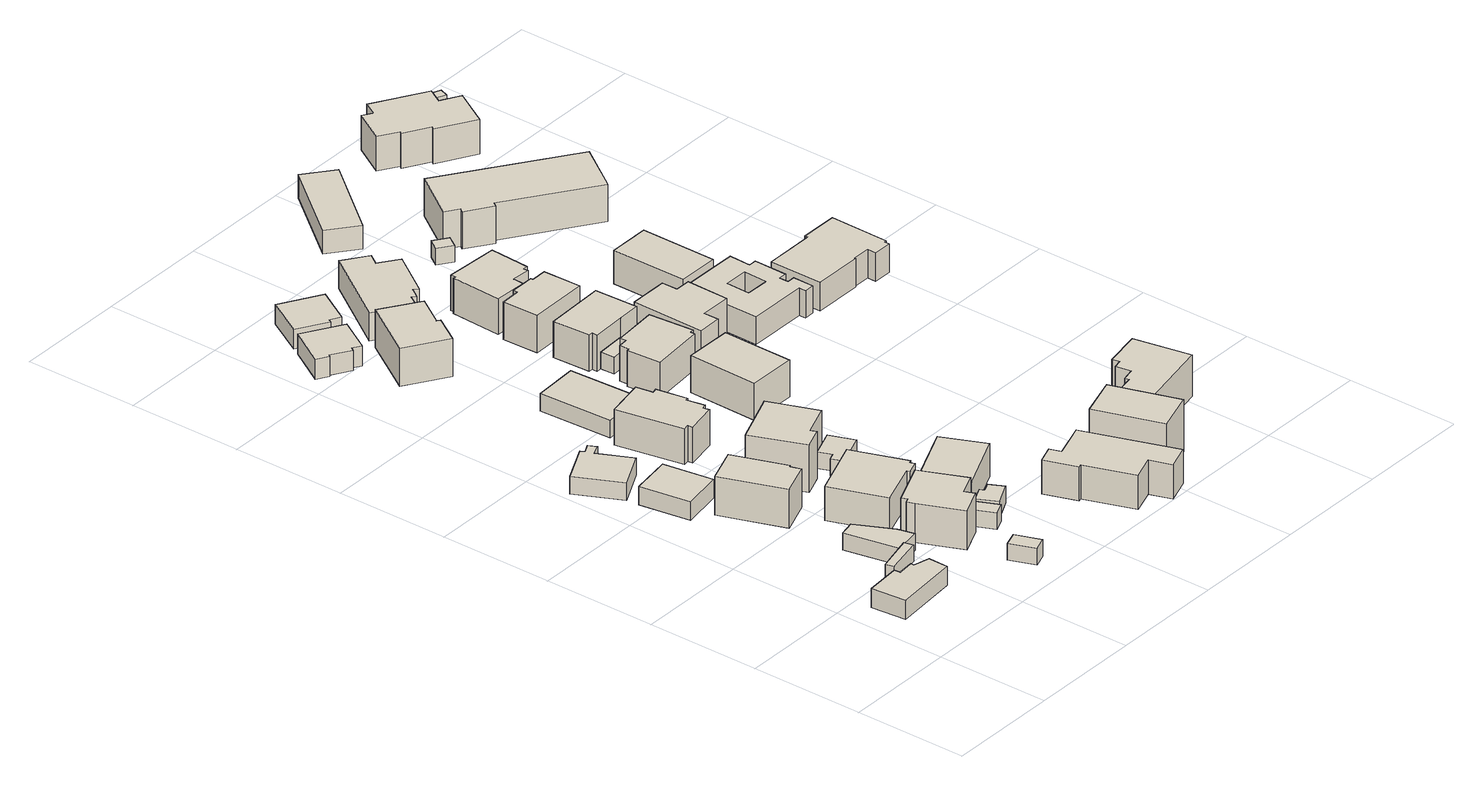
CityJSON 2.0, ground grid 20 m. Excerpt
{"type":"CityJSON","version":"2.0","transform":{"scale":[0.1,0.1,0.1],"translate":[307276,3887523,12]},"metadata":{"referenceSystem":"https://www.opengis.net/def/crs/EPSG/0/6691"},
"CityObjects":{
"building1":{"type":"Building","attributes":{"class":"3001","measuredHeight":2,"BuildingIDAttribute.prefecture":"22","BuildingIDAttribute.city":"22203","BuildingDetailAttribute.surveyYear":2015,"BuildingRiverFloodingRiskAttribute.description":"3","BuildingRiverFloodingRiskAttribute.rankOrg":"1","BuildingRiverFloodingRiskAttribute.depth":0.117,"BuildingRiverFloodingRiskAttribute.adminType":"1","BuildingRiverFloodingRiskAttribute.scale":"2","BuildingRiverFloodingRiskAttribute.duration":2.27},"geometry":[{"type":"Solid","lod":"1","boundaries":[[[[0,1,2,3,4,5,6,7]],[[6,8,9,7]],[[5,10,8,6]],[[4,11,10,5]],[[3,12,11,4]],[[2,13,12,3]],[[1,14,13,2]],[[0,15,14,1]],[[7,9,15,0]],[[8,10,11,12,13,14,15,9]]]]}]},
"building2":{"type":"Building","attributes":{"class":"3003","measuredHeight":2,"BuildingIDAttribute.prefecture":"22","BuildingIDAttribute.city":"22203","BuildingDetailAttribute.surveyYear":2015,"BuildingRiverFloodingRiskAttribute.description":"3","BuildingRiverFloodingRiskAttribute.rankOrg":"1","BuildingRiverFloodingRiskAttribute.depth":0.361,"BuildingRiverFloodingRiskAttribute.adminType":"1","BuildingRiverFloodingRiskAttribute.scale":"2","BuildingRiverFloodingRiskAttribute.duration":4.58},"geometry":[{"type":"Solid","lod":"1","boundaries":[[[[16,17,18,19]],[[18,20,21,19]],[[17,22,20,18]],[[16,23,22,17]],[[19,21,23,16]],[[20,22,23,21]]]]}]},
"building3":{"type":"Building","attributes":{"class":"3003","measuredHeight":2,"BuildingIDAttribute.prefecture":"22","BuildingIDAttribute.city":"22203","BuildingDetailAttribute.surveyYear":2015,"BuildingRiverFloodingRiskAttribute.description":"3","BuildingRiverFloodingRiskAttribute.rankOrg":"2","BuildingRiverFloodingRiskAttribute.depth":1.12,"BuildingRiverFloodingRiskAttribute.adminType":"1","BuildingRiverFloodingRiskAttribute.scale":"1","BuildingRiverFloodingRiskAttribute.duration":0},"geometry":[{"type":"Solid","lod":"1","boundaries":[[[[24,25,26,27,28]],[[27,29,30,28]],[[26,31,29,27]],[[25,32,31,26]],[[24,33,32,25]],[[28,30,33,24]],[[29,31,32,33,30]]]]}]},
"building4":{"type":"Building","attributes":{"class":"3001","measuredHeight":2,"BuildingIDAttribute.prefecture":"22","BuildingIDAttribute.city":"22203","BuildingDetailAttribute.surveyYear":2015,"BuildingRiverFloodingRiskAttribute.description":"3","BuildingRiverFloodingRiskAttribute.rankOrg":"2","BuildingRiverFloodingRiskAttribute.depth":0.754,"BuildingRiverFloodingRiskAttribute.adminType":"1","BuildingRiverFloodingRiskAttribute.scale":"1","BuildingRiverFloodingRiskAttribute.duration":0.867},"geometry":[{"type":"Solid","lod":"1","boundaries":[[[[34,35,36,37]],[[36,38,39,37]],[[35,40,38,36]],[[34,41,40,35]],[[37,39,41,34]],[[38,40,41,39]]]]}]},
"building5":{"type":"Building","attributes":{"class":"3001","measuredHeight":2,"BuildingIDAttribute.prefecture":"22","BuildingIDAttribute.city":"22203","BuildingDetailAttribute.surveyYear":2015,"BuildingRiverFloodingRiskAttribute.description":"3","BuildingRiverFloodingRiskAttribute.rankOrg":"2","BuildingRiverFloodingRiskAttribute.depth":0.732,"BuildingRiverFloodingRiskAttribute.adminType":"1","BuildingRiverFloodingRiskAttribute.scale":"1","BuildingRiverFloodingRiskAttribute.duration":0.883},"geometry":[{"type":"Solid","lod":"1","boundaries":[[[[42,43,44,45,46,47,48,49]],[[48,50,51,49]],[[47,52,50,48]],[[46,53,52,47]],[[45,54,53,46]],[[44,55,54,45]],[[43,56,55,44]],[[42,57,56,43]],[[49,51,57,42]],[[50,52,53,54,55,56,57,51]]]]}]},
"building6":{"type":"Building","attributes":{"class":"3001","measuredHeight":2,"BuildingIDAttribute.prefecture":"22","BuildingIDAttribute.city":"22203","BuildingDetailAttribute.surveyYear":2015,"BuildingRiverFloodingRiskAttribute.description":"3","BuildingRiverFloodingRiskAttribute.rankOrg":"2","BuildingRiverFloodingRiskAttribute.depth":0.672,"BuildingRiverFloodingRiskAttribute.adminType":"1","BuildingRiverFloodingRiskAttribute.scale":"1","BuildingRiverFloodingRiskAttribute.duration":0.867},"geometry":[{"type":"Solid","lod":"1","boundaries":[[[[58,59,60,61,62,63]],[[62,64,65,63]],[[61,66,64,62]],[[60,67,66,61]],[[59,68,67,60]],[[58,69,68,59]],[[63,65,69,58]],[[64,66,67,68,69,65]]]]}]},
"building7":{"type":"Building","attributes":{"class":"3003","measuredHeight":2,"BuildingIDAttribute.prefecture":"22","BuildingIDAttribute.city":"22203","BuildingDetailAttribute.surveyYear":2015,"BuildingRiverFloodingRiskAttribute.description":"3","BuildingRiverFloodingRiskAttribute.rankOrg":"2","BuildingRiverFloodingRiskAttribute.depth":1,"BuildingRiverFloodingRiskAttribute.adminType":"1","BuildingRiverFloodingRiskAttribute.scale":"1","BuildingRiverFloodingRiskAttribute.duration":2.27},"geometry":[{"type":"Solid","lod":"1","boundaries":[[[[70,71,72,73]],[[72,74,75,73]],[[71,76,74,72]],[[70,77,76,71]],[[73,75,77,70]],[[74,76,77,75]]]]}]},
"building8":{"type":"Building","attributes":{"class":"3001","measuredHeight":2,"BuildingIDAttribute.prefecture":"22","BuildingIDAttribute.city":"22203","BuildingDetailAttribute.surveyYear":2015,"BuildingRiverFloodingRiskAttribute.description":"3","BuildingRiverFloodingRiskAttribute.rankOrg":"2","BuildingRiverFloodingRiskAttribute.depth":0.743,"BuildingRiverFloodingRiskAttribute.adminType":"1","BuildingRiverFloodingRiskAttribute.scale":"1","BuildingRiverFloodingRiskAttribute.duration":1.32},"geometry":[{"type":"Solid","lod":"1","boundaries":[[[[78,79,80,81,82,83,84,85,86]],[[85,87,88,86]],[[84,89,87,85]],[[83,90,89,84]],[[82,91,90,83]],[[81,92,91,82]],[[80,93,92,81]],[[79,94,93,80]],[[78,95,94,79]],[[86,88,95,78]],[[87,89,90,91,92,93,94,95,88]]]]}]},
"building9":{"type":"Building","attributes":{"class":"3001","measuredHeight":2,"BuildingIDAttribute.prefecture":"22","BuildingIDAttribute.city":"22203","BuildingDetailAttribute.surveyYear":2015,"BuildingRiverFloodingRiskAttribute.description":"3","BuildingRiverFloodingRiskAttribute.rankOrg":"2","BuildingRiverFloodingRiskAttribute.depth":0.607,"BuildingRiverFloodingRiskAttribute.adminType":"1","BuildingRiverFloodingRiskAttribute.scale":"1","BuildingRiverFloodingRiskAttribute.duration":0},"geometry":[{"type":"Solid","lod":"1","boundaries":[[[[96,97,98,99,100,101,102,103]],[[102,104,105,103]],[[101,106,104,102]],[[100,107,106,101]],[[99,108,107,100]],[[98,109,108,99]],[[97,110,109,98]],[[96,111,110,97]],[[103,105,111,96]],[[104,106,107,108,109,110,111,105]]]]}]},
"building10":{"type":"Building","attributes":{"class":"3003","measuredHeight":2,"BuildingIDAttribute.prefecture":"22","BuildingIDAttribute.city":"22203","BuildingDetailAttribute.surveyYear":2015,"BuildingRiverFloodingRiskAttribute.description":"3","BuildingRiverFloodingRiskAttribute.rankOrg":"2","BuildingRiverFloodingRiskAttribute.depth":0.768,"BuildingRiverFloodingRiskAttribute.adminType":"1","BuildingRiverFloodingRiskAttribute.scale":"1","BuildingRiverFloodingRiskAttribute.duration":1.32},"geometry":[{"type":"Solid","lod":"1","boundaries":[[[[112,113,114,115]],[[114,116,117,115]],[[113,118,116,114]],[[112,119,118,113]],[[115,117,119,112]],[[116,118,119,117]]]]}]},
"building11":{"type":"Building","attributes":{"class":"3001","measuredHeight":2,"BuildingIDAttribute.prefecture":"22","BuildingIDAttribute.city":"22203","BuildingDetailAttribute.surveyYear":2015,"BuildingRiverFloodingRiskAttribute.description":"3","BuildingRiverFloodingRiskAttribute.rankOrg":"2","BuildingRiverFloodingRiskAttribute.depth":0.876,"BuildingRiverFloodingRiskAttribute.adminType":"1","BuildingRiverFloodingRiskAttribute.scale":"1","BuildingRiverFloodingRiskAttribute.duration":0.867},"geometry":[{"type":"Solid","lod":"1","boundaries":[[[[120,121,122,123,124,125]],[[124,126,127,125]],[[123,128,126,124]],[[122,129,128,123]],[[121,130,129,122]],[[120,131,130,121]],[[125,127,131,120]],[[126,128,129,130,131,127]]]]}]},
"building12":{"type":"Building","attributes":{"class":"3001","measuredHeight":2,"BuildingIDAttribute.prefecture":"22","BuildingIDAttribute.city":"22203","BuildingDetailAttribute.surveyYear":2015,"BuildingRiverFloodingRiskAttribute.description":"3","BuildingRiverFloodingRiskAttribute.rankOrg":"2","BuildingRiverFloodingRiskAttribute.depth":0.719,"BuildingRiverFloodingRiskAttribute.adminType":"1","BuildingRiverFloodingRiskAttribute.scale":"1","BuildingRiverFloodingRiskAttribute.duration":0.883},"geometry":[{"type":"Solid","lod":"1","boundaries":[[[[132,133,134,135,136,137,138,139,140,141,142,143]],[[142,144,145,143]],[[141,146,144,142]],[[140,147,146,141]],[[139,148,147,140]],[[138,149,148,139]],[[137,150,149,138]],[[136,151,150,137]],[[135,152,151,136]],[[134,153,152,135]],[[133,154,153,134]],[[132,155,154,133]],[[143,145,155,132]],[[144,146,147,148,149,150,151,152,153,154,155,145]]]]}]},
"building13":{"type":"Building","attributes":{"class":"3001","measuredHeight":2,"BuildingIDAttribute.prefecture":"22","BuildingIDAttribute.city":"22203","BuildingDetailAttribute.surveyYear":2015,"BuildingRiverFloodingRiskAttribute.description":"3","BuildingRiverFloodingRiskAttribute.rankOrg":"2","BuildingRiverFloodingRiskAttribute.depth":0.788,"BuildingRiverFloodingRiskAttribute.adminType":"1","BuildingRiverFloodingRiskAttribute.scale":"1","BuildingRiverFloodingRiskAttribute.duration":1.32},"geometry":[{"type":"Solid","lod":"1","boundaries":[[[[156,157,158,159,160,161]],[[160,162,163,161]],[[159,164,162,160]],[[158,165,164,159]],[[157,166,165,158]],[[156,167,166,157]],[[161,163,167,156]],[[162,164,165,166,167,163]]]]}]},
"building14":{"type":"Building","attributes":{"class":"3001","measuredHeight":2,"BuildingIDAttribute.prefecture":"22","BuildingIDAttribute.city":"22203","BuildingDetailAttribute.surveyYear":2015,"BuildingRiverFloodingRiskAttribute.description":"3","BuildingRiverFloodingRiskAttribute.rankOrg":"2","BuildingRiverFloodingRiskAttribute.depth":0.847,"BuildingRiverFloodingRiskAttribute.adminType":"1","BuildingRiverFloodingRiskAttribute.scale":"1","BuildingRiverFloodingRiskAttribute.duration":1.17},"geometry":[{"type":"Solid","lod":"1","boundaries":[[[[168,169,170,171,172,173,174,175]],[[174,176,177,175]],[[173,178,176,174]],[[172,179,178,173]],[[171,180,179,172]],[[170,181,180,171]],[[169,182,181,170]],[[168,183,182,169]],[[175,177,183,168]],[[176,178,179,180,181,182,183,177]]]]}]},
"building15":{"type":"Building","attributes":{"class":"3001","measuredHeight":2,"BuildingIDAttribute.prefecture":"22","BuildingIDAttribute.city":"22203","BuildingDetailAttribute.surveyYear":2015,"BuildingRiverFloodingRiskAttribute.description":"3","BuildingRiverFloodingRiskAttribute.rankOrg":"2","BuildingRiverFloodingRiskAttribute.depth":1.01,"BuildingRiverFloodingRiskAttribute.adminType":"1","BuildingRiverFloodingRiskAttribute.scale":"1","BuildingRiverFloodingRiskAttribute.duration":1.32},"geometry":[{"type":"Solid","lod":"1","boundaries":[[[[184,185,186,187]],[[186,188,189,187]],[[185,190,188,186]],[[184,191,190,185]],[[187,189,191,184]],[[188,190,191,189]]]]}]},
"building16":{"type":"Building","attributes":{"class":"3001","measuredHeight":2,"BuildingIDAttribute.prefecture":"22","BuildingIDAttribute.city":"22203","BuildingDetailAttribute.surveyYear":2015,"BuildingRiverFloodingRiskAttribute.description":"3","BuildingRiverFloodingRiskAttribute.rankOrg":"2","BuildingRiverFloodingRiskAttribute.depth":0.748,"BuildingRiverFloodingRiskAttribute.adminType":"1","BuildingRiverFloodingRiskAttribute.scale":"1","BuildingRiverFloodingRiskAttribute.duration":0.683},"geometry":[{"type":"Solid","lod":"1","boundaries":[[[[192,193,194,195]],[[194,196,197,195]],[[193,198,196,194]],[[192,199,198,193]],[[195,197,199,192]],[[196,198,199,197]]]]}]},
"building17":{"type":"Building","attributes":{"class":"3003","measuredHeight":2,"BuildingIDAttribute.prefecture":"22","BuildingIDAttribute.city":"22203","BuildingDetailAttribute.surveyYear":2015,"BuildingRiverFloodingRiskAttribute.description":"3","BuildingRiverFloodingRiskAttribute.rankOrg":"2","BuildingRiverFloodingRiskAttribute.depth":1.01,"BuildingRiverFloodingRiskAttribute.adminType":"1","BuildingRiverFloodingRiskAttribute.scale":"1","BuildingRiverFloodingRiskAttribute.duration":1.33},"geometry":[{"type":"Solid","lod":"1","boundaries":[[[[200,201,202,203,204,205]],[[204,206,207,205]],[[203,208,206,204]],[[202,209,208,203]],[[201,210,209,202]],[[200,211,210,201]],[[205,207,211,200]],[[206,208,209,210,211,207]]]]}]},
"building18":{"type":"Building","attributes":{"class":"3001","measuredHeight":2,"BuildingIDAttribute.prefecture":"22","BuildingIDAttribute.city":"22203","BuildingDetailAttribute.surveyYear":2015,"BuildingRiverFloodingRiskAttribute.description":"3","BuildingRiverFloodingRiskAttribute.rankOrg":"2","BuildingRiverFloodingRiskAttribute.depth":0.835,"BuildingRiverFloodingRiskAttribute.adminType":"1","BuildingRiverFloodingRiskAttribute.scale":"1","BuildingRiverFloodingRiskAttribute.duration":1.17},"geometry":[{"type":"Solid","lod":"1","boundaries":[[[[212,213,214,215,216,217]],[[216,218,219,217]],[[215,220,218,216]],[[214,221,220,215]],[[213,222,221,214]],[[212,223,222,213]],[[217,219,223,212]],[[218,220,221,222,223,219]]]]}]},
"building19":{"type":"Building","attributes":{"class":"3001","measuredHeight":2,"BuildingIDAttribute.prefecture":"22","BuildingIDAttribute.city":"22203","BuildingDetailAttribute.surveyYear":2015,"BuildingRiverFloodingRiskAttribute.description":"3","BuildingRiverFloodingRiskAttribute.rankOrg":"2","BuildingRiverFloodingRiskAttribute.depth":0.84,"BuildingRiverFloodingRiskAttribute.adminType":"1","BuildingRiverFloodingRiskAttribute.scale":"1","BuildingRiverFloodingRiskAttribute.duration":1.1},"geometry":[{"type":"Solid","lod":"1","boundaries":[[[[224,225,226,227,228,229]],[[228,230,231,229]],[[227,232,230,228]],[[226,233,232,227]],[[225,234,233,226]],[[224,235,234,225]],[[229,231,235,224]],[[230,232,233,234,235,231]]]]}]},
"building20":{"type":"Building","attributes":{"class":"3001","measuredHeight":2,"BuildingIDAttribute.prefecture":"22","BuildingIDAttribute.city":"22203","BuildingDetailAttribute.surveyYear":2015,"BuildingRiverFloodingRiskAttribute.description":"3","BuildingRiverFloodingRiskAttribute.rankOrg":"2","BuildingRiverFloodingRiskAttribute.depth":0.691,"BuildingRiverFloodingRiskAttribute.adminType":"1","BuildingRiverFloodingRiskAttribute.scale":"1","BuildingRiverFloodingRiskAttribute.duration":0.383},"geometry":[{"type":"Solid","lod":"1","boundaries":[[[[236,237,238,239,240,241,242,243,244,245]],[[244,246,247,245]],[[243,248,246,244]],[[242,249,248,243]],[[241,250,249,242]],[[240,251,250,241]],[[239,252,251,240]],[[238,253,252,239]],[[237,254,253,238]],[[236,255,254,237]],[[245,247,255,236]],[[246,248,249,250,251,252,253,254,255,247]]]]}]},
"building21":{"type":"Building","attributes":{"class":"3001","measuredHeight":2,"BuildingIDAttribute.prefecture":"22","BuildingIDAttribute.city":"22203","BuildingDetailAttribute.surveyYear":2015,"BuildingRiverFloodingRiskAttribute.description":"3","BuildingRiverFloodingRiskAttribute.rankOrg":"2","BuildingRiverFloodingRiskAttribute.depth":0.711,"BuildingRiverFloodingRiskAttribute.adminType":"1","BuildingRiverFloodingRiskAttribute.scale":"1","BuildingRiverFloodingRiskAttribute.duration":0.95},"geometry":[{"type":"Solid","lod":"1","boundaries":[[[[256,257,258,259]],[[258,260,261,259]],[[257,262,260,258]],[[256,263,262,257]],[[259,261,263,256]],[[260,262,263,261]]]]}]},
"building22":{"type":"Building","attributes":{"class":"3001","measuredHeight":2,"BuildingIDAttribute.prefecture":"22","BuildingIDAttribute.city":"22203","BuildingDetailAttribute.surveyYear":2015,"BuildingRiverFloodingRiskAttribute.description":"3","BuildingRiverFloodingRiskAttribute.rankOrg":"2","BuildingRiverFloodingRiskAttribute.depth":0.684,"BuildingRiverFloodingRiskAttribute.adminType":"1","BuildingRiverFloodingRiskAttribute.scale":"1","BuildingRiverFloodingRiskAttribute.duration":1.07},"geometry":[{"type":"Solid","lod":"1","boundaries":[[[[264,265,266,267,268,269,270,271,272,273]],[[272,274,275,273]],[[271,276,274,272]],[[270,277,276,271]],[[269,278,277,270]],[[268,279,278,269]],[[267,280,279,268]],[[266,281,280,267]],[[265,282,281,266]],[[264,283,282,265]],[[273,275,283,264]],[[274,276,277,278,279,280,281,282,283,275]]]]}]},
"building23":{"type":"Building","attributes":{"class":"3003","measuredHeight":2,"BuildingIDAttribute.prefecture":"22","BuildingIDAttribute.city":"22203","BuildingDetailAttribute.surveyYear":2015,"BuildingRiverFloodingRiskAttribute.description":"3","BuildingRiverFloodingRiskAttribute.rankOrg":"1","BuildingRiverFloodingRiskAttribute.depth":0.495,"BuildingRiverFloodingRiskAttribute.adminType":"1","BuildingRiverFloodingRiskAttribute.scale":"1","BuildingRiverFloodingRiskAttribute.duration":1.07},"geometry":[{"type":"Solid","lod":"1","boundaries":[[[[284,285,286,287]],[[286,288,289,287]],[[285,290,288,286]],[[284,291,290,285]],[[287,289,291,284]],[[288,290,291,289]]]]}]},
"building24":{"type":"Building","attributes":{"class":"3001","measuredHeight":2,"BuildingIDAttribute.prefecture":"22","BuildingIDAttribute.city":"22203","BuildingDetailAttribute.surveyYear":2015,"BuildingRiverFloodingRiskAttribute.description":"3","BuildingRiverFloodingRiskAttribute.rankOrg":"2","BuildingRiverFloodingRiskAttribute.depth":0.811,"BuildingRiverFloodingRiskAttribute.adminType":"1","BuildingRiverFloodingRiskAttribute.scale":"1","BuildingRiverFloodingRiskAttribute.duration":1.1},"geometry":[{"type":"Solid","lod":"1","boundaries":[[[[292,293,294,295,296,297,298,299,300,301]],[[300,302,303,301]],[[299,304,302,300]],[[298,305,304,299]],[[297,306,305,298]],[[296,307,306,297]],[[295,308,307,296]],[[294,309,308,295]],[[293,310,309,294]],[[292,311,310,293]],[[301,303,311,292]],[[302,304,305,306,307,308,309,310,311,303]]]]}]},
"building25":{"type":"Building","attributes":{"class":"3001","measuredHeight":2,"BuildingIDAttribute.prefecture":"22","BuildingIDAttribute.city":"22203","BuildingDetailAttribute.surveyYear":2015,"BuildingRiverFloodingRiskAttribute.description":"3","BuildingRiverFloodingRiskAttribute.rankOrg":"2","BuildingRiverFloodingRiskAttribute.depth":0.826,"BuildingRiverFloodingRiskAttribute.adminType":"1","BuildingRiverFloodingRiskAttribute.scale":"1","BuildingRiverFloodingRiskAttribute.duration":1.07},"geometry":[{"type":"Solid","lod":"1","boundaries":[[[[312,313,314,315,316,317,318]],[[317,319,320,318]],[[316,321,319,317]],[[315,322,321,316]],[[314,323,322,315]],[[313,324,323,314]],[[312,325,324,313]],[[318,320,325,312]],[[319,321,322,323,324,325,320]]]]}]},
"building26":{"type":"Building","attributes":{"class":"3001","measuredHeight":2,"BuildingIDAttribute.prefecture":"22","BuildingIDAttribute.city":"22203","BuildingDetailAttribute.surveyYear":2015,"BuildingRiverFloodingRiskAttribute.description":"3","BuildingRiverFloodingRiskAttribute.rankOrg":"2","BuildingRiverFloodingRiskAttribute.depth":0.577,"BuildingRiverFloodingRiskAttribute.adminType":"1","BuildingRiverFloodingRiskAttribute.scale":"1","BuildingRiverFloodingRiskAttribute.duration":1.07},"geometry":[{"type":"Solid","lod":"1","boundaries":[[[[326,327,328,329,330,331,332,333]],[[332,334,335,333]],[[331,336,334,332]],[[330,337,336,331]],[[329,338,337,330]],[[328,339,338,329]],[[327,340,339,328]],[[326,341,340,327]],[[333,335,341,326]],[[334,336,337,338,339,340,341,335]]]]}]},
"building27":{"type":"Building","attributes":{"class":"3002","measuredHeight":2,"BuildingIDAttribute.prefecture":"22","BuildingIDAttribute.city":"22203","BuildingDetailAttribute.surveyYear":2015,"BuildingRiverFloodingRiskAttribute.description":"3","BuildingRiverFloodingRiskAttribute.rankOrg":"2","BuildingRiverFloodingRiskAttribute.depth":0.757,"BuildingRiverFloodingRiskAttribute.adminType":"1","BuildingRiverFloodingRiskAttribute.scale":"1","BuildingRiverFloodingRiskAttribute.duration":1.15},"geometry":[{"type":"Solid","lod":"1","boundaries":[[[[342,343,344,345]],[[344,346,347,345]],[[343,348,346,344]],[[342,349,348,343]],[[345,347,349,342]],[[346,348,349,347]]]]}]},
"building28":{"type":"Building","attributes":{"class":"3001","measuredHeight":2,"BuildingIDAttribute.prefecture":"22","BuildingIDAttribute.city":"22203","BuildingDetailAttribute.surveyYear":2015,"BuildingRiverFloodingRiskAttribute.description":"3","BuildingRiverFloodingRiskAttribute.rankOrg":"2","BuildingRiverFloodingRiskAttribute.depth":0.75,"BuildingRiverFloodingRiskAttribute.adminType":"1","BuildingRiverFloodingRiskAttribute.scale":"1","BuildingRiverFloodingRiskAttribute.duration":1.18},"geometry":[{"type":"Solid","lod":"1","boundaries":[[[[350,351,352,353,354,355,356,357,358,359]],[[358,360,361,359]],[[357,362,360,358]],[[356,363,362,357]],[[355,364,363,356]],[[354,365,364,355]],[[353,366,365,354]],[[352,367,366,353]],[[351,368,367,352]],[[350,369,368,351]],[[359,361,369,350]],[[360,362,363,364,365,366,367,368,369,361]]]]}]},
"building29":{"type":"Building","attributes":{"class":"3001","measuredHeight":2,"BuildingIDAttribute.prefecture":"22","BuildingIDAttribute.city":"22203","BuildingDetailAttribute.surveyYear":2015,"BuildingRiverFloodingRiskAttribute.description":"3","BuildingRiverFloodingRiskAttribute.rankOrg":"2","BuildingRiverFloodingRiskAttribute.depth":0.703,"BuildingRiverFloodingRiskAttribute.adminType":"1","BuildingRiverFloodingRiskAttribute.scale":"1","BuildingRiverFloodingRiskAttribute.duration":1.07},"geometry":[{"type":"Solid","lod":"1","boundaries":[[[[370,371,372,373,374,375,376,377]],[[376,378,379,377]],[[375,380,378,376]],[[374,381,380,375]],[[373,382,381,374]],[[372,383,382,373]],[[371,384,383,372]],[[370,385,384,371]],[[377,379,385,370]],[[378,380,381,382,383,384,385,379]]]]}]},
"building30":{"type":"Building","attributes":{"class":"3001","measuredHeight":2,"BuildingIDAttribute.prefecture":"22","BuildingIDAttribute.city":"22203","BuildingDetailAttribute.surveyYear":2015,"BuildingRiverFloodingRiskAttribute.description":"3","BuildingRiverFloodingRiskAttribute.rankOrg":"2","BuildingRiverFloodingRiskAttribute.depth":0.77,"BuildingRiverFloodingRiskAttribute.adminType":"1","BuildingRiverFloodingRiskAttribute.scale":"1","BuildingRiverFloodingRiskAttribute.duration":1.18},"geometry":[{"type":"Solid","lod":"1","boundaries":[[[[386,387,388,389]],[[388,390,391,389]],[[387,392,390,388]],[[386,393,392,387]],[[389,391,393,386]],[[390,392,393,391]]]]}]},
"building31":{"type":"Building","attributes":{"class":"3001","measuredHeight":2,"BuildingIDAttribute.prefecture":"22","BuildingIDAttribute.city":"22203","BuildingDetailAttribute.surveyYear":2015,"BuildingRiverFloodingRiskAttribute.description":"3","BuildingRiverFloodingRiskAttribute.rankOrg":"2","BuildingRiverFloodingRiskAttribute.depth":0.923,"BuildingRiverFloodingRiskAttribute.adminType":"1","BuildingRiverFloodingRiskAttribute.scale":"1","BuildingRiverFloodingRiskAttribute.duration":1.15},"geometry":[{"type":"Solid","lod":"1","boundaries":[[[[394,395,396,397,398,399,400,401,402,403]],[[402,404,405,403]],[[401,406,404,402]],[[400,407,406,401]],[[399,408,407,400]],[[398,409,408,399]],[[397,410,409,398]],[[396,411,410,397]],[[395,412,411,396]],[[394,413,412,395]],[[403,405,413,394]],[[404,406,407,408,409,410,411,412,413,405]]]]}]},
"building32":{"type":"Building","attributes":{"class":"3001","measuredHeight":2,"BuildingIDAttribute.prefecture":"22","BuildingIDAttribute.city":"22203","BuildingDetailAttribute.surveyYear":2015,"BuildingRiverFloodingRiskAttribute.description":"3","BuildingRiverFloodingRiskAttribute.rankOrg":"2","BuildingRiverFloodingRiskAttribute.depth":0.717,"BuildingRiverFloodingRiskAttribute.adminType":"1","BuildingRiverFloodingRiskAttribute.scale":"1","BuildingRiverFloodingRiskAttribute.duration":1.07},"geometry":[{"type":"Solid","lod":"1","boundaries":[[[[414,415,416,417,418,419,420,421,422,423,424,425],[426,427,428,429]],[[424,430,431,425]],[[423,432,430,424]],[[422,433,432,423]],[[421,434,433,422]],[[420,435,434,421]],[[419,436,435,420]],[[418,437,436,419]],[[417,438,437,418]],[[416,439,438,417]],[[415,440,439,416]],[[414,441,440,415]],[[425,431,441,414]],[[428,442,443,429]],[[427,444,442,428]],[[426,445,444,427]],[[429,443,445,426]],[[430,432,433,434,435,436,437,438,439,440,441,431],[442,444,445,443]]]]}]},
"building33":{"type":"Building","attributes":{"class":"3001","measuredHeight":2,"BuildingIDAttribute.prefecture":"22","BuildingIDAttribute.city":"22203","BuildingDetailAttribute.surveyYear":2015,"BuildingRiverFloodingRiskAttribute.description":"3","BuildingRiverFloodingRiskAttribute.rankOrg":"2","BuildingRiverFloodingRiskAttribute.depth":0.627,"BuildingRiverFloodingRiskAttribute.adminType":"1","BuildingRiverFloodingRiskAttribute.scale":"1","BuildingRiverFloodingRiskAttribute.duration":0.733},"geometry":[{"type":"Solid","lod":"1","boundaries":[[[[446,447,448,449]],[[448,450,451,449]],[[447,452,450,448]],[[446,453,452,447]],[[449,451,453,446]],[[450,452,453,451]]]]}]},
"building34":{"type":"Building","attributes":{"class":"3001","measuredHeight":2,"BuildingIDAttribute.prefecture":"22","BuildingIDAttribute.city":"22203","BuildingDetailAttribute.surveyYear":2015,"BuildingRiverFloodingRiskAttribute.description":"3","BuildingRiverFloodingRiskAttribute.rankOrg":"2","BuildingRiverFloodingRiskAttribute.depth":0.878,"BuildingRiverFloodingRiskAttribute.adminType":"1","BuildingRiverFloodingRiskAttribute.scale":"1","BuildingRiverFloodingRiskAttribute.duration":1.07},"geometry":[{"type":"Solid","lod":"1","boundaries":[[[[454,455,456,457]],[[456,458,459,457]],[[455,460,458,456]],[[454,461,460,455]],[[457,459,461,454]],[[458,460,461,459]]]]}]},
"building35":{"type":"Building","attributes":{"class":"3001","measuredHeight":2,"BuildingIDAttribute.prefecture":"22","BuildingIDAttribute.city":"22203","BuildingDetailAttribute.surveyYear":2015,"BuildingRiverFloodingRiskAttribute.description":"3","BuildingRiverFloodingRiskAttribute.rankOrg":"2","BuildingRiverFloodingRiskAttribute.depth":0.597,"BuildingRiverFloodingRiskAttribute.adminType":"1","BuildingRiverFloodingRiskAttribute.scale":"1","BuildingRiverFloodingRiskAttribute.duration":0.733},"geometry":[{"type":"Solid","lod":"1","boundaries":[[[[462,463,464,465,466,467,468,469]],[[468,470,471,469]],[[467,472,470,468]],[[466,473,472,467]],[[465,474,473,466]],[[464,475,474,465]],[[463,476,475,464]],[[462,477,476,463]],[[469,471,477,462]],[[470,472,473,474,475,476,477,471]]]]}]},
"building36":{"type":"Building","attributes":{"class":"3001","measuredHeight":2,"BuildingIDAttribute.prefecture":"22","BuildingIDAttribute.city":"22203","BuildingDetailAttribute.surveyYear":2015,"BuildingRiverFloodingRiskAttribute.description":"3","BuildingRiverFloodingRiskAttribute.rankOrg":"2","BuildingRiverFloodingRiskAttribute.depth":0.637,"BuildingRiverFloodingRiskAttribute.adminType":"1","BuildingRiverFloodingRiskAttribute.scale":"1","BuildingRiverFloodingRiskAttribute.duration":0.85},"geometry":[{"type":"Solid","lod":"1","boundaries":[[[[478,479,480,481,482,483,484,485,486,487,488,489]],[[488,490,491,489]],[[487,492,490,488]],[[486,493,492,487]],[[485,494,493,486]],[[484,495,494,485]],[[483,496,495,484]],[[482,497,496,483]],[[481,498,497,482]],[[480,499,498,481]],[[479,500,499,480]],[[478,501,500,479]],[[489,491,501,478]],[[490,492,493,494,495,496,497,498,499,500,501,491]]]]}]},
"building37":{"type":"Building","attributes":{"class":"3001","measuredHeight":2,"BuildingIDAttribute.prefecture":"22","BuildingIDAttribute.city":"22203","BuildingDetailAttribute.surveyYear":2015,"BuildingRiverFloodingRiskAttribute.description":"3","BuildingRiverFloodingRiskAttribute.rankOrg":"2","BuildingRiverFloodingRiskAttribute.depth":0.558,"BuildingRiverFloodingRiskAttribute.adminType":"1","BuildingRiverFloodingRiskAttribute.scale":"1","BuildingRiverFloodingRiskAttribute.duration":0.917},"geometry":[{"type":"Solid","lod":"1","boundaries":[[[[502,503,504,505,506,507,508,509,510,511,512,513]],[[512,514,515,513]],[[511,516,514,512]],[[510,517,516,511]],[[509,518,517,510]],[[508,519,518,509]],[[507,520,519,508]],[[506,521,520,507]],[[505,522,521,506]],[[504,523,522,505]],[[503,524,523,504]],[[502,525,524,503]],[[513,515,525,502]],[[514,516,517,518,519,520,521,522,523,524,525,515]]]]}]},
"building38":{"type":"Building","attributes":{"class":"3001","measuredHeight":2,"BuildingIDAttribute.prefecture":"22","BuildingIDAttribute.city":"22203","BuildingDetailAttribute.surveyYear":2015,"BuildingRiverFloodingRiskAttribute.description":"3","BuildingRiverFloodingRiskAttribute.rankOrg":"2","BuildingRiverFloodingRiskAttribute.depth":0.792,"BuildingRiverFloodingRiskAttribute.adminType":"1","BuildingRiverFloodingRiskAttribute.scale":"1","BuildingRiverFloodingRiskAttribute.duration":0},"geometry":[{"type":"Solid","lod":"1","boundaries":[[[[526,527,528,529]],[[528,530,531,529]],[[527,532,530,528]],[[526,533,532,527]],[[529,531,533,526]],[[530,532,533,531]]]]}]},
"building39":{"type":"Building","attributes":{"class":"3001","measuredHeight":2,"BuildingIDAttribute.prefecture":"22","BuildingIDAttribute.city":"22203","BuildingDetailAttribute.surveyYear":2015,"BuildingRiverFloodingRiskAttribute.description":"3","BuildingRiverFloodingRiskAttribute.rankOrg":"2","BuildingRiverFloodingRiskAttribute.depth":0.836,"BuildingRiverFloodingRiskAttribute.adminType":"1","BuildingRiverFloodingRiskAttribute.scale":"1","BuildingRiverFloodingRiskAttribute.duration":0},"geometry":[{"type":"Solid","lod":"1","boundaries":[[[[534,535,536,537]],[[536,538,539,537]],[[535,540,538,536]],[[534,541,540,535]],[[537,539,541,534]],[[538,540,541,539]]]]}]},
"building40":{"type":"Building","attributes":{"class":"3001","measuredHeight":2,"BuildingIDAttribute.prefecture":"22","BuildingIDAttribute.city":"22203","BuildingDetailAttribute.surveyYear":2015,"BuildingRiverFloodingRiskAttribute.description":"3","BuildingRiverFloodingRiskAttribute.rankOrg":"2","BuildingRiverFloodingRiskAttribute.depth":0.581,"BuildingRiverFloodingRiskAttribute.adminType":"1","BuildingRiverFloodingRiskAttribute.scale":"1","BuildingRiverFloodingRiskAttribute.duration":0.333},"geometry":[{"type":"Solid","lod":"1","boundaries":[[[[542,543,544,545]],[[544,546,547,545]],[[543,548,546,544]],[[542,549,548,543]],[[545,547,549,542]],[[546,548,549,547]]]]}]}
},
"vertices":[
[17,80,35],[11,142,35],[74,147,35],[75,136,35],[104,139,35],[104,133,35],[132,126,35],[132,91,35],[132,126,69],[132,91,69],[104,133,69],[104,139,69],[75,136,69],[74,147,69],[11,142,69],[17,80,69],
[90,160,32],[87,175,32],[153,191,32],[157,175,32],[153,191,62],[157,175,62],[87,175,62],[90,160,62],
[141,300,12],[169,306,12],[201,242,12],[208,213,12],[160,205,12],[208,213,42],[160,205,42],[201,242,42],[169,306,42],[141,300,42],
[51,622,11],[123,633,11],[137,545,11],[65,533,11],[137,545,44],[65,533,44],[123,633,44],[51,622,44],
[9,722,12],[75,755,12],[79,748,12],[95,756,12],[102,742,12],[84,734,12],[113,676,12],[48,643,12],[113,676,43],[48,643,43],[84,734,43],[102,742,43],[95,756,43],[79,748,43],[75,755,43],[9,722,43],
[194,443,12],[191,441,12],[197,423,12],[139,401,12],[98,513,12],[160,536,12],[98,513,81],[160,536,81],[139,401,81],[197,423,81],[191,441,81],[194,443,81],
[321,56,7],[296,47,7],[279,91,7],[305,100,7],[279,91,37],[305,100,37],[296,47,37],[321,56,37],
[305,290,8],[340,210,8],[303,194,8],[310,177,8],[263,156,8],[230,231,8],[225,244,8],[233,247,8],[229,257,8],[233,247,78],[229,257,78],[225,244,78],[230,231,78],[263,156,78],[310,177,78],[303,194,78],[340,210,78],[305,290,78],
[330,318,10],[325,316,10],[328,308,10],[305,299,10],[303,304,10],[227,277,10],[192,375,10],[295,414,10],[192,375,71],[295,414,71],[227,277,71],[303,304,71],[305,299,71],[328,308,71],[325,316,71],[330,318,71],
[357,165,9],[335,155,9],[315,198,9],[337,208,9],[315,198,39],[337,208,39],[335,155,39],[357,165,39],
[294,572,11],[327,487,11],[272,466,11],[276,456,11],[238,441,11],[201,535,11],[238,441,96],[201,535,96],[276,456,96],[272,466,96],[327,487,96],[294,572,96],
[159,755,12],[229,769,12],[234,739,12],[243,741,12],[253,687,12],[248,686,12],[254,654,12],[246,652,12],[248,641,12],[193,630,12],[192,639,12],[182,637,12],[192,639,76],[182,637,76],[193,630,76],[248,641,76],[246,652,76],[254,654,76],[248,686,76],[253,687,76],[243,741,76],[234,739,76],[229,769,76],[159,755,76],
[361,171,10],[344,205,10],[369,217,10],[373,209,10],[388,216,10],[401,191,10],[388,216,40],[401,191,40],[373,209,40],[369,217,40],[344,205,40],[361,171,40],
[131,1249,13],[97,1192,13],[82,1201,13],[78,1195,13],[45,1215,13],[43,1212,13],[23,1224,13],[63,1290,13],[23,1224,49],[63,1290,49],[43,1212,49],[45,1215,49],[78,1195,49],[82,1201,49],[97,1192,49],[131,1249,49],
[411,331,10],[445,256,10],[342,210,10],[308,285,10],[342,210,69],[308,285,69],[445,256,69],[411,331,69],
[250,775,13],[170,771,13],[164,902,13],[244,906,13],[164,902,44],[244,906,44],[170,771,44],[250,775,44],
[306,426,10],[297,447,10],[309,452,10],[300,475,10],[347,493,10],[364,449,10],[347,493,40],[364,449,40],[300,475,40],[309,452,40],[297,447,40],[306,426,40],
[150,1209,13],[215,1166,13],[183,1117,13],[188,1113,13],[158,1066,13],[87,1112,13],[158,1066,81],[87,1112,81],[188,1113,81],[183,1117,81],[215,1166,81],[150,1209,81],
[178,1328,13],[143,1268,13],[125,1278,13],[122,1273,13],[70,1303,13],[108,1369,13],[70,1303,48],[108,1369,48],[122,1273,48],[125,1278,48],[143,1268,48],[178,1328,48],
[612,15,9],[568,0,9],[555,38,9],[512,23,9],[481,109,9],[476,108,9],[456,165,9],[487,176,9],[494,156,9],[555,177,9],[494,156,70],[555,177,70],[487,176,70],[456,165,70],[476,108,70],[481,109,70],[512,23,70],[555,38,70],[568,0,70],[612,15,70],
[432,632,11],[347,633,11],[349,758,11],[433,757,11],[349,758,77],[433,757,77],[347,633,77],[432,632,77],
[400,878,14],[407,799,14],[400,798,14],[400,790,14],[304,781,14],[299,841,14],[305,842,14],[304,859,14],[321,860,14],[320,871,14],[321,860,78],[320,871,78],[304,859,78],[305,842,78],[299,841,78],[304,781,78],[400,790,78],[400,798,78],[407,799,78],[400,878,78],
[313,877,15],[312,902,15],[365,905,15],[366,880,15],[365,905,45],[366,880,45],[312,902,45],[313,877,45],
[248,1357,12],[290,1328,12],[277,1309,12],[311,1285,12],[261,1212,12],[253,1218,12],[242,1202,12],[235,1207,12],[222,1187,12],[160,1229,12],[222,1187,62],[160,1229,62],[235,1207,62],[242,1202,62],[253,1218,62],[261,1212,62],[311,1285,62],[277,1309,62],[290,1328,62],[248,1357,62],
[304,902,14],[304,912,14],[297,912,14],[294,979,14],[402,983,14],[405,906,14],[365,905,14],[405,906,79],[365,905,79],[402,983,79],[294,979,79],[297,912,79],[304,912,79],[304,902,79],
[365,1079,14],[365,1075,14],[393,1075,14],[395,1008,14],[289,1006,14],[287,1070,14],[322,1071,14],[322,1079,14],[322,1071,81],[322,1079,81],[287,1070,81],[289,1006,81],[395,1008,81],[393,1075,81],[365,1075,81],[365,1079,81],
[681,69,10],[611,46,10],[571,164,10],[642,187,10],[571,164,104],[642,187,104],[611,46,104],[681,69,104],
[397,1179,13],[393,1108,13],[385,1108,13],[385,1100,13],[353,1102,13],[352,1083,13],[294,1086,13],[299,1176,13],[303,1175,13],[303,1184,13],[303,1175,77],[303,1184,77],[299,1176,77],[294,1086,77],[352,1083,77],[353,1102,77],[385,1100,77],[385,1108,77],[393,1108,77],[397,1179,77],
[410,915,13],[479,915,13],[479,887,13],[506,887,13],[505,812,13],[451,812,13],[451,785,13],[409,785,13],[451,785,81],[409,785,81],[451,812,81],[505,812,81],[506,887,81],[479,887,81],[479,915,81],[410,915,81],
[427,1284,13],[414,1265,13],[390,1282,13],[403,1301,13],[390,1282,43],[403,1301,43],[414,1265,43],[427,1284,43],
[675,128,10],[664,181,10],[698,187,10],[696,195,10],[719,200,10],[714,227,10],[729,230,10],[726,243,10],[792,256,10],[812,156,10],[792,256,85],[812,156,85],[726,243,85],[729,230,85],[714,227,85],[719,200,85],[696,195,85],[698,187,85],[664,181,85],[675,128,85],
[518,903,11],[628,902,11],[627,864,11],[641,864,11],[640,805,11],[626,805,11],[626,789,11],[640,789,11],[640,752,11],[622,752,11],[622,764,11],[517,764,11],[565,858,11],[564,816,11],[605,815,11],[606,857,11],[622,764,60],[517,764,60],[622,752,60],[640,752,60],[640,789,60],[626,789,60],[626,805,60],[640,805,60],[641,864,60],[627,864,60],[628,902,60],[518,903,60],[605,815,60],[606,857,60],[564,816,60],[565,858,60],
[410,1563,13],[459,1524,13],[357,1397,13],[309,1436,13],[357,1397,55],[309,1436,55],[459,1524,55],[410,1563,55],
[517,1039,12],[590,1039,12],[590,905,12],[517,905,12],[590,905,72],[517,905,72],[590,1039,72],[517,1039,72],
[703,1234,13],[648,1154,13],[499,1256,13],[494,1249,13],[450,1279,13],[455,1285,13],[432,1301,13],[488,1382,13],[432,1301,80],[488,1382,80],[455,1285,80],[450,1279,80],[494,1249,80],[499,1256,80],[648,1154,80],[703,1234,80],
[804,740,13],[800,740,13],[800,731,13],[767,731,13],[767,747,13],[736,747,13],[736,745,13],[649,745,13],[649,840,13],[738,840,13],[738,845,13],[805,845,13],[738,845,64],[805,845,64],[738,840,64],[649,840,64],[649,745,64],[736,745,64],[736,747,64],[767,747,64],[767,731,64],[800,731,64],[800,740,64],[804,740,64],
[674,1422,16],[609,1460,16],[612,1465,16],[569,1490,16],[572,1495,16],[539,1515,16],[572,1570,16],[588,1560,16],[602,1583,16],[692,1530,16],[677,1504,16],[711,1485,16],[677,1504,78],[711,1485,78],[692,1530,78],[602,1583,78],[588,1560,78],[572,1570,78],[539,1515,78],[572,1495,78],[569,1490,78],[612,1465,78],[609,1460,78],[674,1422,78],
[693,1571,16],[689,1560,16],[671,1566,16],[675,1577,16],[671,1566,46],[675,1577,46],[689,1560,46],[693,1571,46],
[720,1562,16],[714,1544,16],[694,1551,16],[700,1569,16],[694,1551,46],[700,1569,46],[714,1544,46],[720,1562,46],
[743,1551,16],[737,1536,16],[720,1543,16],[726,1558,16],[720,1543,46],[726,1558,46],[737,1536,46],[743,1551,46]
]}
